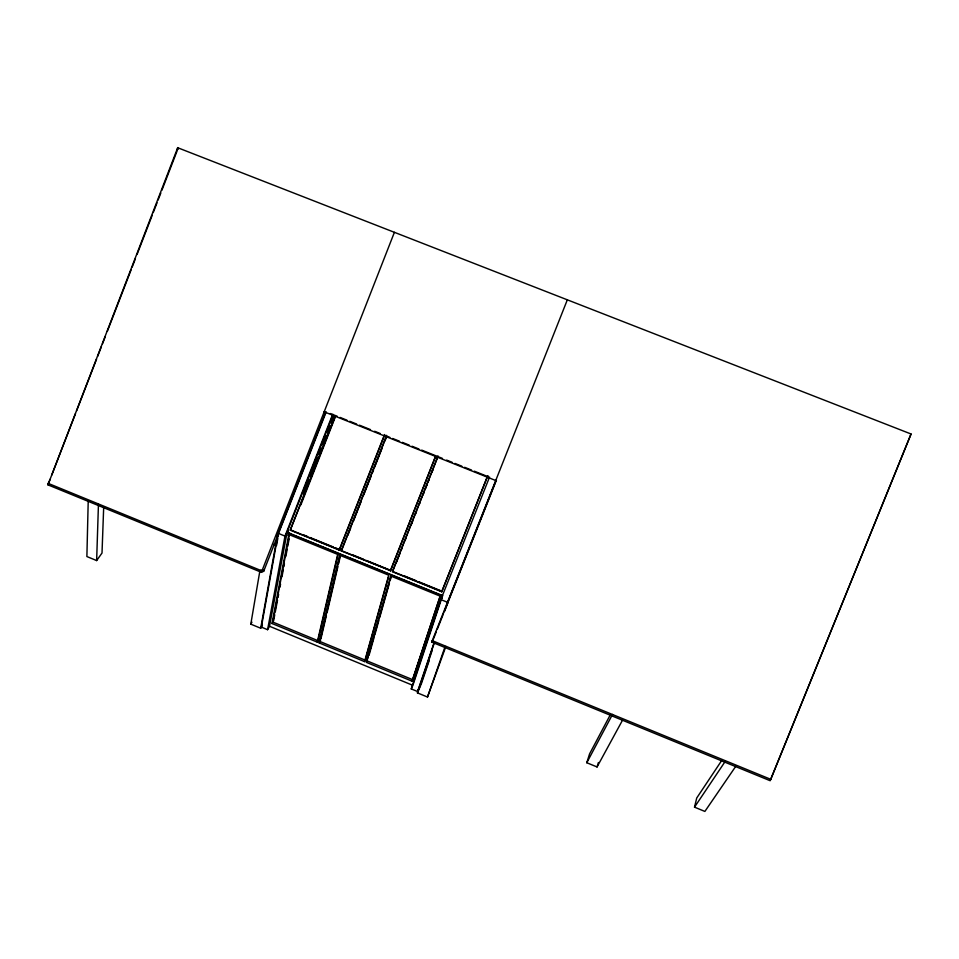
<?xml version="1.0" encoding="UTF-8"?>
<svg xmlns="http://www.w3.org/2000/svg" width="959" height="959" viewBox="0 0 959 959"><rect width="100%" height="100%" fill="white"/><g stroke="black" fill="none" stroke-linecap="round" stroke-linejoin="round"><path stroke-width="1.44" d="M88.204 501.533L86.885 556.544L96.643 560.571L102.014 553.019L103.692 507.035M96.643 560.571L98.453 504.23M326.204 411.867L263.689 571.264L261.399 572.295L47.95 484.858L177.775 147.566L177.559 149.748L177.655 147.71L911.05 433.995L770.161 780.722L431.718 642.074L567.332 299.831M177.559 149.748L177.703 147.758M262.418 625.244L260.716 628.241L250.802 624.153L259.757 571.552M261.399 572.295L394.401 232.33M260.716 628.241L277.978 532.185M276.923 540.66L261.363 627.114L267.585 629.679L269.503 626.263L287.029 532.617L442.495 595.923L413.329 683.923M277.451 537.735L278.242 533.336L284.991 536.093L286.981 535.326M277.834 538.299L276.54 545.479L273.783 544.364M267.585 629.679L284.991 536.093L332.605 414.456M272.032 623.506L288.839 534.511L337.664 554.398L317.249 642.122L272.032 623.506L273.627 620.653L274.742 614.815M289.69 533.072L272.835 622.079L318.004 640.684L317.249 642.122M275.293 611.902L277.511 600.226M278.062 597.313L278.613 594.388M280.004 587.088L280.555 584.175M281.946 576.874L283.325 569.574M283.876 566.661L284.427 563.736M285.818 556.448L287.209 549.147M287.76 546.222L289.138 538.934M318.004 640.684L338.119 554.362M319.131 642.902L339.69 555.213L388.755 575.196L364.552 661.614L319.131 642.902L320.642 640.013M340.145 555.189L319.886 641.463L365.271 660.152L364.552 661.614M320.977 638.574L326.384 615.57M327.067 612.693L337.892 566.673M338.563 563.796L340.601 555.165M736.021 765.953L704.877 811.434L694.52 807.154L696.725 798.008L722.307 759.612M365.271 660.152L388.683 576.587M366.446 662.393L390.793 576.035L440.109 596.114L412.082 681.202L366.446 662.393L391.128 575.975M369.083 655.141L373.962 637.855M374.777 634.978L378.841 620.581M379.656 617.692L389.426 583.132M390.241 580.255L391.452 575.927M610.404 714.599L589.581 753.87L586.788 762.729L597.049 766.96L598.416 762.501M412.082 681.202L440.792 594.592M434.319 642.003L417.585 691.535L411.267 688.934L440.84 599.579L489.558 477.043M444.832 610.871L447.218 603.798M445.875 646.438L427.498 697.025L417.417 692.866L434.535 642.206M446.882 605.656L448.273 601.557M420.965 683.551L431.994 650.945M421.109 684.462L429.224 660.499M427.498 697.025L445.108 646.534M47.95 484.858L50.108 479.272M51.738 475.089L75.497 413.641M76.576 410.86L96.559 359.193M97.638 356.4L101.414 346.619M102.493 343.825L105.19 336.849M107.36 331.263L131.119 269.827M132.198 267.034L135.435 258.654M137.053 254.471L152.181 215.367M153.26 212.574L157.036 202.805M158.115 200.011L160.824 193.035M161.903 190.242L177.019 151.138M278.781 531.945L325.592 412.322M300.395 475.017L302.037 470.833M442.602 595.599L287.077 532.281L333.205 414.468M286.082 535.673L287.472 532.137M303.092 493.262L308.51 479.44M309.589 476.671L317.165 457.323M318.244 454.566L320.953 447.649M322.032 444.892L325.82 435.218M326.899 432.449L329.608 425.544M330.687 422.775L333.396 415.87M335.794 548.009L339.858 549.663L339.138 550.046L290.253 530.147L334.859 416.23M290.253 530.147L335.242 416.23M300.874 504.89L335.051 417.621M339.138 550.046L384.547 434.523M384.307 435.889L339.51 549.843L290.709 529.979M435.65 456.448L390.601 570.641L341.176 550.874L386.585 435.338M386.345 436.705L341.548 550.67L390.601 570.641M347.889 535.218L350.61 528.277M353.344 521.348L360.98 501.917M363.713 494.976L371.349 475.544M372.44 472.763L373.531 469.982M374.621 467.213L382.257 447.781M384.991 440.84L386.081 438.059M390.301 570.869L435.422 456.484M487.807 475.724L441.727 591.787L392.339 571.696L438.023 455.933M437.7 457.263L392.639 571.468L441.943 591.535M396.211 562.909L400.047 553.175M401.15 550.394L402.241 547.613M404.986 540.66L406.089 537.879M411.027 525.364L412.67 521.193M415.415 514.24L416.506 511.459M419.251 504.506L420.354 501.725M423.099 494.76L424.19 491.979M425.293 489.198L426.935 485.026M428.038 482.245L429.129 479.464M431.874 472.511L432.977 469.73M441.727 591.787L487.651 475.808M441.38 598.931L442.315 596.558M496.019 480.435L447.697 602.372L440.84 599.579L442.495 595.923M433.48 638.862L436.129 632.197M437.184 629.524L443.526 613.52M444.077 612.13L496.45 480.051L495.683 480.507L324.034 411.759M770.724 779.331L911.05 433.995M418.172 690.228L420.486 684.966M417.417 692.866L420.653 685.517M411.267 688.934L412.861 685.349L269.503 626.263M586.788 762.729L612.501 714.431M597.049 766.96L622.547 720.149M250.802 624.153L251.941 622.151M284.991 536.093L288.156 530.699M276.935 537.939L278.446 535.398M694.52 807.154L725.148 761.506M431.718 642.074L432.821 640.528M440.84 599.579L441.823 598.392M341.176 550.874L341.883 550.49M264.336 569.598L261.663 570.809L47.95 483.276M287.077 532.281L287.952 531.957M330.352 413.533L337.28 416.302M340.049 417.417L346.966 420.186M349.735 421.289L356.652 424.058M359.421 425.173L370.498 429.608M374.645 431.274L380.184 433.492M384.343 435.146L389.869 437.364M392.639 438.479L399.567 441.248M402.336 442.351L409.253 445.132M412.022 446.235L418.939 449.004M421.708 450.119L442.471 458.426M446.63 460.092L452.157 462.31M454.926 463.413L461.854 466.194M464.624 467.297L471.54 470.066M474.309 471.181L488.155 476.719M303.296 534.786L307.359 536.441M310.069 537.543L333.085 546.906M352.768 554.925L363.665 559.349M366.386 560.464L389.51 569.874M403.859 575.712L416.158 580.722M418.903 581.837L442.147 591.295M260.92 570.125L263.689 571.264M432.185 640.648L771.072 779.451M367.153 660.931L412.754 679.703"/></g></svg>
